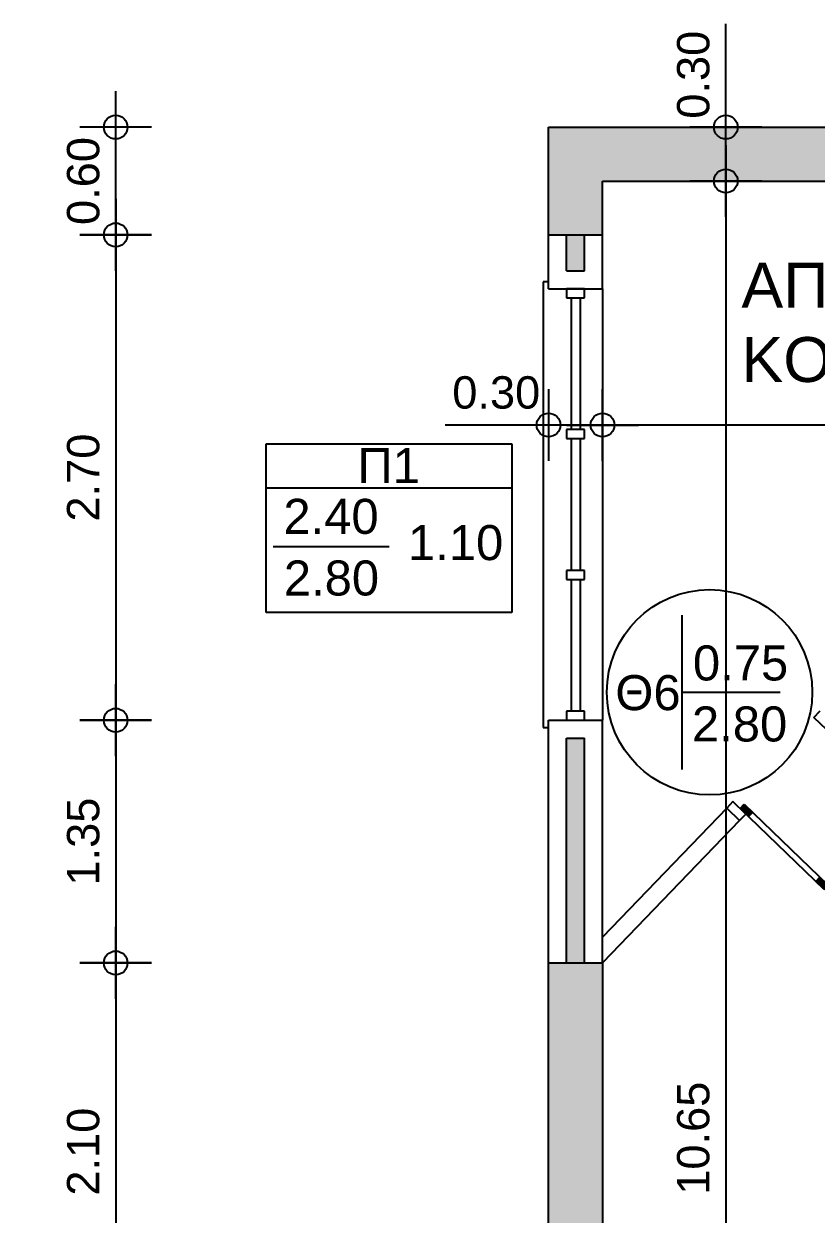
# Model space of a CAD drawing. Header units: metres. Extents: x -11 to 85, y -301 to 135.
# Drawn here: x 11.85 to 16.26, y 38.5 to 45.12 of the extents above; entities that cross this region are included whole.
import ezdxf

# ---------------------------------------------------------------- set-up
doc = ezdxf.new("R2010")
doc.units = ezdxf.units.M
doc.header["$LTSCALE"] = 0.036
doc.header["$PDMODE"] = 2
for name, color, linetype in [('arxitek corofos', 252, 'Continuous'), ('DIMBLK', 252, 'Continuous'), ('Parathira', 252, 'Continuous')]:
    doc.layers.add(name, color=color, linetype=linetype)
doc.styles.add('COMU-N', font='arial.ttf')
doc.styles.get("Standard").update_dxf_attribs({"font": 'arial.ttf'})
doc.dimstyles.new('CADWDOT', dxfattribs={"dimscale": 0.1, "dimtxt": 1.8, "dimasz": 0.08, "dimexe": 2, "dimexo": 0, "dimgap": 0.09, "dimtad": 0, "dimrnd": 0.001, "dimzin": 0, "dimdsep": 46, "dimtxsty": 'Standard', "dimblk1": 'ARTDIM', "dimblk2": 'ARTDIM', "dimsah": 1, "dimcen": 0.09, "dimdle": 0.05, "dimse1": 1, "dimse2": 1, "dimadec": 0, "dimazin": 0, "dimtfac": 1, "dimtmove": 0, "dimatfit": 3, "dimldrblk": 'ARTDIM', "dimfxl": 2, "dimtvp": 0.9999, "dimtolj": 1, "dimtzin": 0, "dimarcsym": 0})

# ---------------------------------------------------------------- blocks, each defined once
blk = doc.blocks.new('A$C52D13D70')
at = {"layer": 'Parathira'}
for p, q in [((-0.33, 0.04), (-0.33, -2.44)), ((-0.3, 0.04), (-0.33, 0.04)), ((-0.1, 0), (-0.2, 0)), ((-0.2, 0), (-0.2, -0.05)), ((-0.1, -0.05), (-0.1, 0)), ((0, 0), (0, -2.4)), ((-0.2, -0.05), (-0.1, -0.05)), ((-0.175, -0.05), (-0.175, -0.7833)), ((-0.125, -0.05), (-0.125, -0.7833)), ((-0.1, -0.7833), (-0.2, -0.7833)), ((-0.2, -0.7833), (-0.2, -0.8333)), ((-0.1, -0.8333), (-0.1, -0.7833)), ((-0.2, -0.8333), (-0.1, -0.8333)), ((-0.175, -0.8333), (-0.175, -1.5667)), ((-0.125, -0.8333), (-0.125, -1.5667)), ((-0.1, -1.5667), (-0.2, -1.5667)), ((-0.2, -1.5667), (-0.2, -1.6167)), ((-0.1, -1.6167), (-0.1, -1.5667)), ((-0.2, -1.6167), (-0.1, -1.6167)), ((-0.175, -1.6167), (-0.175, -2.35)), ((-0.125, -1.6167), (-0.125, -2.35)), ((-0.1, -2.35), (-0.2, -2.35)), ((-0.2, -2.35), (-0.2, -2.4)), ((-0.1, -2.4), (-0.1, -2.35)), ((-0.33, -2.44), (-0.3, -2.44)), ((-0.2, -2.4), (-0.1, -2.4))]:
    blk.add_line(p, q, dxfattribs=at)
blk = doc.blocks.new('ARTDIM')
at = {"layer": 'DIMBLK'}
for p, q in [((0, -24.9975), (0, 24.9975)), ((-24.9975, 0), (24.9975, 0))]:
    blk.add_line(p, q, dxfattribs=at)
blk.add_circle((0, 0), 8.25, dxfattribs=at)
blk = doc.blocks.new('*D332')
at = {"layer": 'arxitek corofos', "color": 0, "lineweight": -2}
blk.add_line((10.4234, 44.5394), (10.4234, 15.1554), dxfattribs=at)
at = {"layer": 'Defpoints', "color": 0, "transparency": 16777216}
for p in [(13.537, 44.5474), (10.4234, 15.1474), (13.537, 15.1474)]:
    blk.add_point(p, dxfattribs=at)
at = {"layer": 'arxitek corofos', "color": 0, "lineweight": -2, "xscale": 0.008, "yscale": 0.008, "zscale": 0.008}
for p, rotation in [((10.4234, 44.5474), 90), ((10.4234, 15.1474), 270)]:
    blk.add_blockref('ARTDIM', p, dxfattribs=dict(at, rotation=rotation))
at = {"layer": 'arxitek corofos', "color": 0, "insert": (10.2434, 29.8474), "char_height": 0.18, "attachment_point": 5, "rotation": 90}
blk.add_mtext('\\A1;29.40', dxfattribs=at)
blk = doc.blocks.new('*D334')
at = {"layer": 'arxitek corofos', "color": 0, "lineweight": -2}
for p, q in [((11.4403, 44.5474), (11.4403, 45.1219)), ((11.4403, 44.2554), (11.4403, 44.5394))]:
    blk.add_line(p, q, dxfattribs=at)
at = {"layer": 'Defpoints', "color": 0, "transparency": 16777216}
for p in [(11.4403, 44.5474), (13.537, 44.5474), (13.537, 44.2474)]:
    blk.add_point(p, dxfattribs=at)
at = {"layer": 'arxitek corofos', "color": 0, "lineweight": -2, "xscale": 0.008, "yscale": 0.008, "zscale": 0.008}
for p, rotation in [((11.4403, 44.5474), 90), ((11.4403, 44.2474), 270)]:
    blk.add_blockref('ARTDIM', p, dxfattribs=dict(at, rotation=rotation))
at = {"layer": 'arxitek corofos', "color": 0, "insert": (11.2603, 44.8386), "char_height": 0.18, "attachment_point": 5, "rotation": 90}
blk.add_mtext('\\A1;0.30', dxfattribs=at)
blk = doc.blocks.new('*D343')
at = {"layer": 'arxitek corofos', "color": 0, "lineweight": -2}
blk.add_line((12.3649, 43.9554), (12.3649, 44.5394), dxfattribs=at)
at = {"layer": 'Defpoints', "color": 0, "transparency": 16777216}
for p in [(12.3649, 44.5474), (13.8283, 44.5474), (13.8283, 43.9474)]:
    blk.add_point(p, dxfattribs=at)
at = {"layer": 'arxitek corofos', "color": 0, "lineweight": -2, "xscale": 0.008, "yscale": 0.008, "zscale": 0.008}
for p, rotation in [((12.3649, 44.5474), 90), ((12.3649, 43.9474), 270)]:
    blk.add_blockref('ARTDIM', p, dxfattribs=dict(at, rotation=rotation))
at = {"layer": 'arxitek corofos', "color": 0, "insert": (12.1849, 44.2474), "char_height": 0.18, "attachment_point": 5, "rotation": 90}
blk.add_mtext('\\A1;0.60', dxfattribs=at)
blk = doc.blocks.new('*D344')
at = {"layer": 'arxitek corofos', "color": 0, "lineweight": -2}
blk.add_line((12.3649, 43.9394), (12.3649, 41.2554), dxfattribs=at)
at = {"layer": 'Defpoints', "color": 0, "transparency": 16777216}
for p in [(13.8283, 43.9474), (12.3649, 41.2474), (13.8283, 41.2474)]:
    blk.add_point(p, dxfattribs=at)
at = {"layer": 'arxitek corofos', "color": 0, "lineweight": -2, "xscale": 0.008, "yscale": 0.008, "zscale": 0.008}
for p, rotation in [((12.3649, 43.9474), 90), ((12.3649, 41.2474), 270)]:
    blk.add_blockref('ARTDIM', p, dxfattribs=dict(at, rotation=rotation))
at = {"layer": 'arxitek corofos', "color": 0, "insert": (12.1849, 42.5974), "char_height": 0.18, "attachment_point": 5, "rotation": 90}
blk.add_mtext('\\A1;2.70', dxfattribs=at)
blk = doc.blocks.new('*D345')
at = {"layer": 'arxitek corofos', "color": 0, "lineweight": -2}
blk.add_line((12.3649, 41.2394), (12.3649, 39.9054), dxfattribs=at)
at = {"layer": 'Defpoints', "color": 0, "transparency": 16777216}
for p in [(13.8283, 41.2474), (12.3649, 39.8974), (13.8283, 39.8974)]:
    blk.add_point(p, dxfattribs=at)
at = {"layer": 'arxitek corofos', "color": 0, "lineweight": -2, "xscale": 0.008, "yscale": 0.008, "zscale": 0.008}
for p, rotation in [((12.3649, 41.2474), 90), ((12.3649, 39.8974), 270)]:
    blk.add_blockref('ARTDIM', p, dxfattribs=dict(at, rotation=rotation))
at = {"layer": 'arxitek corofos', "color": 0, "insert": (12.1849, 40.5724), "char_height": 0.18, "attachment_point": 5, "rotation": 90}
blk.add_mtext('\\A1;1.35', dxfattribs=at)
blk = doc.blocks.new('*D346')
at = {"layer": 'arxitek corofos', "color": 0, "lineweight": -2}
blk.add_line((12.3649, 39.8894), (12.3649, 37.8054), dxfattribs=at)
at = {"layer": 'Defpoints', "color": 0, "transparency": 16777216}
for p in [(13.8283, 39.8974), (12.3649, 37.7974), (13.8283, 37.7974)]:
    blk.add_point(p, dxfattribs=at)
at = {"layer": 'arxitek corofos', "color": 0, "lineweight": -2, "xscale": 0.008, "yscale": 0.008, "zscale": 0.008}
for p, rotation in [((12.3649, 39.8974), 90), ((12.3649, 37.7974), 270)]:
    blk.add_blockref('ARTDIM', p, dxfattribs=dict(at, rotation=rotation))
at = {"layer": 'arxitek corofos', "color": 0, "insert": (12.1849, 38.8474), "char_height": 0.18, "attachment_point": 5, "rotation": 90}
blk.add_mtext('\\A1;2.10', dxfattribs=at)
blk = doc.blocks.new('*D415')
at = {"layer": 'arxitek corofos', "color": 0, "lineweight": -2}
for p, q in [((14.7737, 42.89), (14.1991, 42.89)), ((15.0657, 42.89), (14.7817, 42.89))]:
    blk.add_line(p, q, dxfattribs=at)
at = {"layer": 'Defpoints', "color": 0, "transparency": 16777216}
for p in [(14.7737, 43.6172), (15.0737, 43.6172), (14.7737, 42.89)]:
    blk.add_point(p, dxfattribs=at)
at = {"layer": 'arxitek corofos', "color": 0, "lineweight": -2, "xscale": 0.008, "yscale": 0.008, "zscale": 0.008, "rotation": 180}
blk.add_blockref('ARTDIM', (14.7737, 42.89), dxfattribs=at)
at = {"layer": 'arxitek corofos', "color": 0, "lineweight": -2, "xscale": 0.008, "yscale": 0.008, "zscale": 0.008}
blk.add_blockref('ARTDIM', (15.0737, 42.89), dxfattribs=at)
at = {"layer": 'arxitek corofos', "color": 0, "insert": (14.4824, 43.07), "char_height": 0.18, "attachment_point": 5}
blk.add_mtext('\\A1;0.30', dxfattribs=at)
blk = doc.blocks.new('*D416')
at = {"layer": 'arxitek corofos', "color": 0, "lineweight": -2}
blk.add_line((22.1157, 42.89), (15.0817, 42.89), dxfattribs=at)
at = {"layer": 'Defpoints', "color": 0, "transparency": 16777216}
for p in [(15.0737, 43.5474), (22.1237, 43.5474), (15.0737, 42.89)]:
    blk.add_point(p, dxfattribs=at)
at = {"layer": 'arxitek corofos', "color": 0, "lineweight": -2, "xscale": 0.008, "yscale": 0.008, "zscale": 0.008, "rotation": 180}
blk.add_blockref('ARTDIM', (15.0737, 42.89), dxfattribs=at)
at = {"layer": 'arxitek corofos', "color": 0, "lineweight": -2, "xscale": 0.008, "yscale": 0.008, "zscale": 0.008}
blk.add_blockref('ARTDIM', (22.1237, 42.89), dxfattribs=at)
at = {"layer": 'arxitek corofos', "color": 0, "insert": (18.5987, 43.07), "char_height": 0.18, "attachment_point": 5}
blk.add_mtext('\\A1;7.05', dxfattribs=at)
blk = doc.blocks.new('*D426')
at = {"layer": 'arxitek corofos', "color": 0, "lineweight": -2}
for p, q in [((15.7595, 44.5474), (15.7595, 45.1219)), ((15.7595, 44.2554), (15.7595, 44.5394))]:
    blk.add_line(p, q, dxfattribs=at)
at = {"layer": 'Defpoints', "color": 0, "transparency": 16777216}
for p in [(15.0737, 44.5474), (15.7595, 44.5474), (15.0737, 44.2474)]:
    blk.add_point(p, dxfattribs=at)
at = {"layer": 'arxitek corofos', "color": 0, "lineweight": -2, "xscale": 0.008, "yscale": 0.008, "zscale": 0.008}
for p, rotation in [((15.7595, 44.5474), 90), ((15.7595, 44.2474), 270)]:
    blk.add_blockref('ARTDIM', p, dxfattribs=dict(at, rotation=rotation))
at = {"layer": 'arxitek corofos', "color": 0, "insert": (15.5796, 44.8386), "char_height": 0.18, "attachment_point": 5, "rotation": 90}
blk.add_mtext('\\A1;0.30', dxfattribs=at)
blk = doc.blocks.new('*D427')
at = {"layer": 'arxitek corofos', "color": 0, "lineweight": -2}
blk.add_line((15.7595, 44.2394), (15.7595, 33.6054), dxfattribs=at)
at = {"layer": 'Defpoints', "color": 0, "transparency": 16777216}
for p in [(15.0737, 44.2474), (15.0737, 33.5974), (15.7595, 33.5974)]:
    blk.add_point(p, dxfattribs=at)
at = {"layer": 'arxitek corofos', "color": 0, "lineweight": -2, "xscale": 0.008, "yscale": 0.008, "zscale": 0.008}
for p, rotation in [((15.7595, 44.2474), 90), ((15.7595, 33.5974), 270)]:
    blk.add_blockref('ARTDIM', p, dxfattribs=dict(at, rotation=rotation))
at = {"layer": 'arxitek corofos', "color": 0, "insert": (15.5796, 38.9224), "char_height": 0.18, "attachment_point": 5, "rotation": 90}
blk.add_mtext('\\A1;10.65', dxfattribs=at)
blk = doc.blocks.new('A$C32F8495E')
at = {"layer": 'Parathira'}
for p, q in [((1.2176, 1.1864), (1.2534, 1.2213)), ((1.2874, 1.1147), (1.2176, 1.1864)), ((1.3232, 1.1496), (1.2874, 1.1147)), ((0.752, 0.7328), (0.7162, 0.6979)), ((0.8218, 0.6611), (0.752, 0.7328)), ((0.7911, 0.6927), (0.8144, 0.7154)), ((1.2447, 0.2271), (0.7911, 0.6927)), ((0.7957, 0.6972), (0.8411, 0.6507)), ((0.8004, 0.7018), (0.8458, 0.6552)), ((0.8051, 0.7063), (0.8504, 0.6597)), ((0.8097, 0.7108), (0.8551, 0.6643)), ((0.8144, 0.7154), (1.2674, 0.2504)), ((0.8597, 0.6688), (0.8365, 0.6461)), ((0.786, 0.6262), (0.8218, 0.6611)), ((1.2226, 0.2964), (1.1993, 0.2737)), ((1.204, 0.2782), (1.2493, 0.2317)), ((1.2087, 0.2828), (1.2539, 0.2363)), ((1.2133, 0.2873), (1.2585, 0.2409)), ((1.218, 0.2918), (1.263, 0.2456))]:
    blk.add_line(p, q, dxfattribs=at)
blk.add_arc((0.7911, 0.6927), 0.65, 314.25594, 44.25594, dxfattribs=at)

msp = doc.modelspace()

# ---------------------------------------------------------------- hatches: boundary and pattern name
at = {"layer": 'arxitek corofos'}
for points in [[(18.9737, 44.5474), (14.7737, 44.5474), (14.7737, 43.9474), (15.0737, 43.9474), (15.0737, 44.2474), (18.6737, 44.2474), (18.6737, 43.9474), (18.9737, 43.9474)], [(14.9737, 43.9474), (14.8737, 43.9474), (14.8737, 43.7474), (14.9737, 43.7474)], [(14.9737, 41.1474), (14.8737, 41.1474), (14.8737, 39.8974), (14.9737, 39.8974)], [(15.0737, 39.8974), (14.7737, 39.8974), (14.7737, 37.7974), (15.0737, 37.7974)]]:
    msp.add_hatch(color=256, dxfattribs=at).paths.add_polyline_path(points)

# ---------------------------------------------------------------- linework, layer by layer
for p, q in [((14.7737, 43.9474), (14.7737, 44.5474)), ((14.7737, 44.5474), (18.9737, 44.5474)), ((15.0737, 43.9474), (15.0737, 44.2474)), ((15.0737, 44.2474), (18.6737, 44.2474)), ((14.7737, 43.9474), (15.0737, 43.9474)), ((14.7737, 43.6474), (14.7737, 43.9474)), ((14.8737, 43.7474), (14.8737, 43.9474)), ((14.9737, 43.7474), (14.9737, 43.9474)), ((15.0737, 43.6474), (15.0737, 43.9474)), ((14.8737, 43.7474), (14.9737, 43.7474)), ((14.7737, 43.6474), (15.0737, 43.6474)), ((13.2024, 41.8476), (13.2024, 42.7852)), ((13.2024, 42.7852), (14.5697, 42.7852)), ((14.5697, 42.7852), (14.5697, 41.8476)), ((14.5697, 42.5395), (13.2024, 42.5395)), ((13.2414, 42.2139), (13.8873, 42.2139)), ((14.5697, 41.8476), (13.2024, 41.8476)), ((15.5157, 41.832), (15.5157, 40.974)), ((15.5157, 41.403), (16.0617, 41.403)), ((14.7737, 39.8974), (14.7737, 41.2474)), ((14.7737, 41.2474), (15.0737, 41.2474)), ((15.0737, 39.8974), (15.0737, 41.2474)), ((14.8737, 39.8974), (14.8737, 41.1474)), ((14.8737, 41.1474), (14.9737, 41.1474)), ((14.9737, 39.8974), (14.9737, 41.1474)), ((15.7648, 40.7592), (15.0737, 40.0415)), ((15.7648, 40.7592), (15.8368, 40.6898)), ((15.8368, 40.6898), (15.0737, 39.8974)), ((14.7737, 39.8974), (15.0737, 39.8974)), ((14.7737, 37.7974), (14.7737, 39.8974)), ((15.0737, 39.8974), (15.0737, 37.7974))]:
    msp.add_line(p, q, dxfattribs=at)
msp.add_circle((15.6694, 41.403), 0.5712, dxfattribs=at)

# ---------------------------------------------------------------- block references
msp.add_blockref('A$C52D13D70', (15.0737, 43.6474), dxfattribs=at)
at = {"layer": 'arxitek corofos', "rotation": 1.824983389549319}
msp.add_blockref('A$C32F8495E', (15.0712, 40.0389), dxfattribs=at)

# ---------------------------------------------------------------- texts
at = {"layer": 'arxitek corofos', "style": 'COMU-N'}
for s, height, p in [('ΑΠΟΔΥΤΗΡΙΑ ', 0.25, (15.8466, 43.5424)), ('ΚΟΡΙΤΣΙΩΝ', 0.25, (15.8466, 43.1293)), ('Π1', 0.195, (13.7097, 42.5667)), ('2.40', 0.195, (13.298, 42.2844)), ('1.10', 0.195, (13.9913, 42.1383)), ('2.80', 0.195, (13.3004, 41.9415)), ('0.75', 0.195, (15.5769, 41.4688)), ('Θ6', 0.195, (15.1451, 41.3037)), ('2.80', 0.195, (15.5716, 41.1294))]:
    msp.add_text(s, height=height, dxfattribs=at).set_placement(p)

# ---------------------------------------------------------------- dimensions: what is measured, and where the dimension line sits
at = {"layer": 'arxitek corofos'}
for base, p1, p2, picture, middle in [((11.4403, 44.5474), (13.537, 44.2474), (13.537, 44.5474), '*D334', (11.2603, 44.8386)), ((15.7595, 44.5474), (15.0737, 44.2474), (15.0737, 44.5474), '*D426', (15.5796, 44.8386)), ((10.4234, 15.1474), (13.537, 44.5474), (13.537, 15.1474), '*D332', (10.2434, 29.8474)), ((12.3649, 44.5474), (13.8283, 43.9474), (13.8283, 44.5474), '*D343', (12.1849, 44.2474)), ((15.7595, 33.5974), (15.0737, 44.2474), (15.0737, 33.5974), '*D427', (15.5796, 38.9224)), ((12.3649, 41.2474), (13.8283, 43.9474), (13.8283, 41.2474), '*D344', (12.1849, 42.5974)), ((12.3649, 39.8974), (13.8283, 41.2474), (13.8283, 39.8974), '*D345', (12.1849, 40.5724)), ((12.3649, 37.7974), (13.8283, 39.8974), (13.8283, 37.7974), '*D346', (12.1849, 38.8474))]:
    dim = msp.add_linear_dim(base=base, p1=p1, p2=p2, angle=90, dimstyle='CADWDOT', dxfattribs=at)
    dim.commit()
    dim.dimension.update_dxf_attribs({"geometry": picture, "text_midpoint": middle})
for base, p1, p2, picture, middle in [((14.7737, 42.89), (15.0737, 43.6172), (14.7737, 43.6172), '*D415', (14.4824, 43.07)), ((15.0737, 42.89), (22.1237, 43.5474), (15.0737, 43.5474), '*D416', (18.5987, 43.07))]:
    dim = msp.add_linear_dim(base=base, p1=p1, p2=p2, dimstyle='CADWDOT', dxfattribs=at)
    dim.commit()
    dim.dimension.update_dxf_attribs({"geometry": picture, "text_midpoint": middle})

doc.saveas('drawing.dxf')
